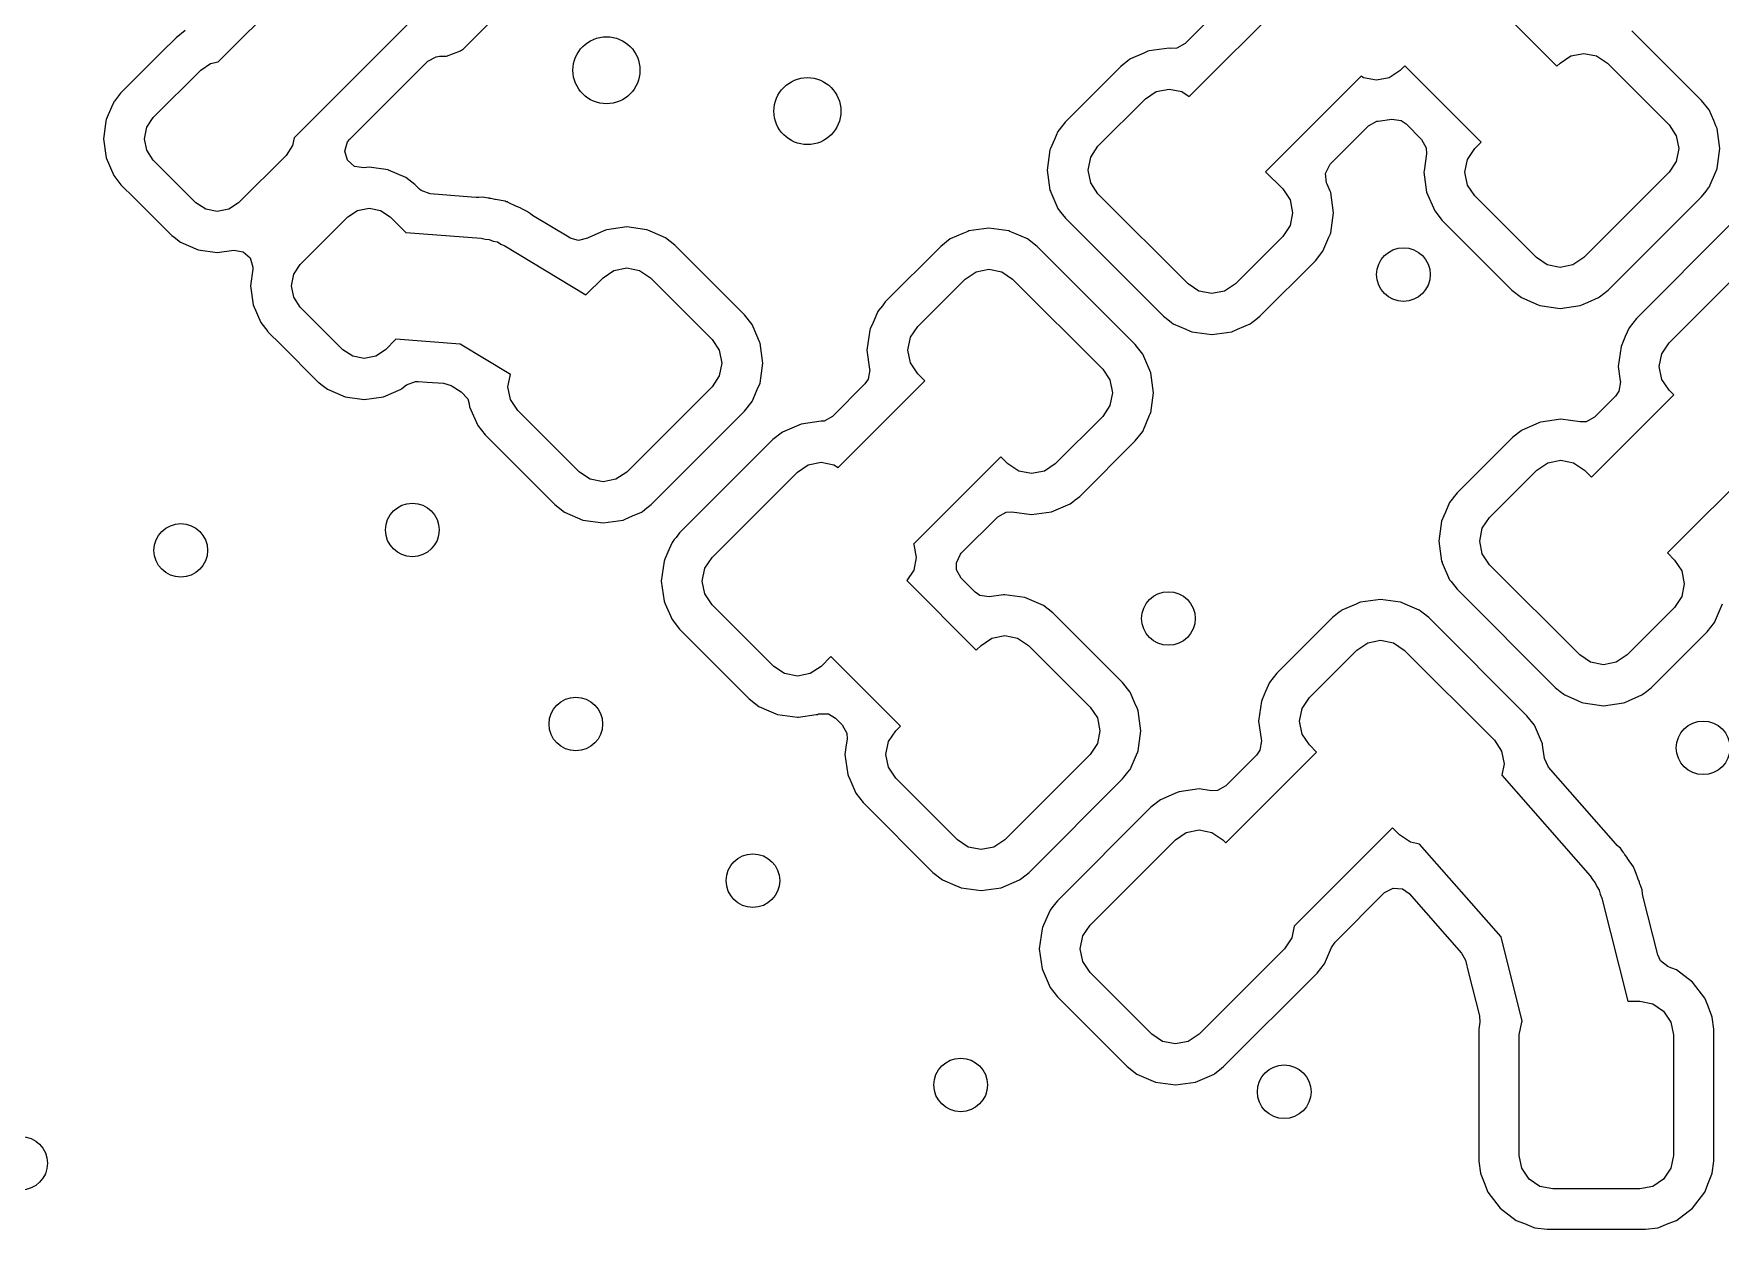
# Model space of a CAD drawing. Extents: x 4.14 to 7.68, y -5.31 to -1.77.
# Drawn here: x 6.9328 to 7.428, y -4.3254 to -3.9743 of the extents above; entities that cross this region are included whole.
import ezdxf

# ---------------------------------------------------------------- set-up
doc = ezdxf.new("R2010")
doc.units = 0
doc.header["$MEASUREMENT"] = 0
doc.layers.add('BLACK', color=7, linetype='CONTINUOUS')

msp = doc.modelspace()

# ---------------------------------------------------------------- linework, layer by layer
at = {"layer": 'BLACK', "linetype": 'CONTINUOUS'}
for p, q in [((6.98702, -3.98256), (7.02618, -3.9434)), ((7.05897, -3.97868), (7.08261, -3.95504)), ((7.35768, -3.96141), (7.38009, -3.98382)), ((7.04845, -3.96567), (7.00929, -4.00483)), ((7.28575, -3.96232), (7.27091, -3.97716)), ((7.27209, -3.99271), (7.30033, -3.96447)), ((6.97452, -3.97554), (6.97044, -3.97963)), ((6.97463, -3.97544), (6.97452, -3.97554)), ((6.9773, -3.97334), (6.97463, -3.97544)), ((7.42256, -3.99385), (7.40208, -3.97337)), ((6.97044, -3.97963), (6.95844, -3.99163)), ((7.0485, -3.98236), (7.05095, -3.98102)), ((7.05095, -3.98102), (7.052, -3.9809)), ((7.052, -3.9809), (7.0532, -3.9809)), ((7.0532, -3.9809), (7.05406, -3.9809)), ((7.05406, -3.9809), (7.05817, -3.97931)), ((7.05817, -3.97931), (7.05897, -3.97868)), ((7.25877, -3.97996), (7.25485, -3.98166)), ((7.25999, -3.97943), (7.25877, -3.97996)), ((7.2603, -3.9793), (7.25999, -3.97943)), ((7.25999, -3.97943), (7.25999, -3.97943)), ((7.26618, -3.97849), (7.2603, -3.9793)), ((7.26673, -3.97857), (7.26618, -3.97849)), ((7.26845, -3.9785), (7.26673, -3.97857)), ((7.27091, -3.97716), (7.26845, -3.9785)), ((7.38099, -3.98293), (7.38418, -3.9808)), ((7.38418, -3.9808), (7.38795, -3.98005)), ((7.38795, -3.98005), (7.39171, -3.9808)), ((7.39171, -3.9808), (7.3949, -3.98293)), ((6.96794, -3.99886), (6.98186, -3.98494)), ((6.98186, -3.98494), (6.98473, -3.98302)), ((6.98473, -3.98302), (6.98702, -3.98256)), ((7.0256, -4.00525), (7.0485, -3.98236)), ((7.25205, -3.98385), (7.23575, -4.00015)), ((7.25411, -3.98224), (7.25205, -3.98385)), ((7.2546, -3.98185), (7.25411, -3.98224)), ((7.25485, -3.98166), (7.2546, -3.98185)), ((7.2546, -3.98185), (7.2546, -3.98185)), ((7.33401, -3.98507), (7.33082, -3.9872)), ((7.33541, -3.98368), (7.33401, -3.98507)), ((7.35782, -4.00609), (7.33541, -3.98368)), ((7.38009, -3.98382), (7.38099, -3.98293)), ((7.3949, -3.98293), (7.413, -4.00103)), ((7.25922, -3.99341), (7.26242, -3.99128)), ((7.26242, -3.99128), (7.26618, -3.99053)), ((7.26618, -3.99053), (7.26995, -3.99128)), ((7.26995, -3.99128), (7.27209, -3.99271)), ((7.3226, -3.98674), (7.29454, -4.0148)), ((7.32329, -3.9872), (7.3226, -3.98674)), ((7.32705, -3.98795), (7.32329, -3.9872)), ((7.33082, -3.9872), (7.32705, -3.98795)), ((6.95565, -3.99588), (6.95409, -3.9995)), ((6.95621, -3.99459), (6.95565, -3.99588)), ((6.95634, -3.9943), (6.95621, -3.99459)), ((6.95621, -3.99459), (6.95621, -3.99459)), ((6.95653, -3.99405), (6.95634, -3.9943)), ((6.95834, -3.99175), (6.95653, -3.99405)), ((6.95653, -3.99405), (6.95653, -3.99405)), ((6.95844, -3.99163), (6.95834, -3.99175)), ((7.2453, -4.00733), (7.25922, -3.99341)), ((7.42475, -3.99665), (7.42256, -3.99385)), ((6.95403, -3.99993), (6.95341, -4.00445)), ((6.95409, -3.9995), (6.95403, -3.99993)), ((6.96602, -4.00173), (6.96794, -3.99886)), ((7.23566, -4.00027), (7.2339, -4.00251)), ((7.23575, -4.00015), (7.23566, -4.00027)), ((7.32475, -4.00132), (7.3272, -3.99998)), ((7.3272, -3.99998), (7.32758, -3.99991)), ((7.32758, -3.99991), (7.33159, -3.99937)), ((7.33159, -3.99937), (7.33435, -3.99978)), ((7.33435, -3.99978), (7.33577, -4.00077)), ((7.33577, -4.00077), (7.34035, -4.00535)), ((7.413, -4.00103), (7.41513, -4.00422)), ((7.4261, -3.99976), (7.42475, -3.99665)), ((7.42677, -4.00132), (7.4261, -3.99976)), ((6.95341, -4.00445), (6.95332, -4.00512)), ((6.95332, -4.00512), (6.95409, -4.01074)), ((6.96534, -4.00512), (6.96602, -4.00173)), ((6.96602, -4.00851), (6.96534, -4.00512)), ((7.00929, -4.00483), (7.00883, -4.00712)), ((7.02415, -4.00872), (7.02495, -4.00605)), ((7.02495, -4.00605), (7.0256, -4.00525)), ((7.23253, -4.00532), (7.23137, -4.00799)), ((7.23355, -4.00296), (7.23253, -4.00532)), ((7.2339, -4.00251), (7.23355, -4.00296)), ((7.3135, -4.01257), (7.32475, -4.00132)), ((7.34035, -4.00535), (7.34169, -4.0078)), ((7.35593, -4.00799), (7.35782, -4.00609)), ((7.41513, -4.00422), (7.41588, -4.00799)), ((7.42711, -4.0021), (7.42677, -4.00132)), ((7.42792, -4.00799), (7.42711, -4.0021)), ((6.95409, -4.01074), (6.95634, -4.01594)), ((6.96794, -4.01138), (6.96602, -4.00851)), ((7.00691, -4.00999), (6.99299, -4.02391)), ((7.00883, -4.00712), (7.00691, -4.00999)), ((7.02492, -4.01141), (7.02415, -4.00872)), ((7.23119, -4.00841), (7.23039, -4.01429)), ((7.23137, -4.00799), (7.23119, -4.00841)), ((7.24242, -4.01429), (7.24317, -4.01052)), ((7.24317, -4.01052), (7.2453, -4.00733)), ((7.34175, -4.00953), (7.34107, -4.01455)), ((7.34169, -4.0078), (7.34175, -4.00953)), ((7.35305, -4.01495), (7.3538, -4.01118)), ((7.3538, -4.01118), (7.35593, -4.00799)), ((7.41588, -4.00799), (7.41513, -4.01175)), ((7.42711, -4.01387), (7.42792, -4.00799)), ((6.95634, -4.01594), (6.95844, -4.01861)), ((6.98047, -4.02391), (6.96794, -4.01138)), ((7.02702, -4.01326), (7.02492, -4.01141)), ((7.02978, -4.01367), (7.02702, -4.01326)), ((7.03127, -4.01347), (7.02978, -4.01367)), ((7.03689, -4.01424), (7.03127, -4.01347)), ((7.03701, -4.01429), (7.03689, -4.01424)), ((7.04209, -4.01649), (7.03701, -4.01429)), ((7.23039, -4.01429), (7.23119, -4.02017)), ((7.24317, -4.01806), (7.24242, -4.01429)), ((7.29454, -4.0148), (7.29959, -4.01986)), ((7.31211, -4.01528), (7.3135, -4.01257)), ((7.31245, -4.01805), (7.31211, -4.01528)), ((7.34107, -4.01455), (7.34101, -4.01495)), ((7.34101, -4.01495), (7.34182, -4.02083)), ((7.3538, -4.01871), (7.35305, -4.01495)), ((7.413, -4.01495), (7.38795, -4.04)), ((7.41513, -4.01175), (7.413, -4.01495)), ((7.42475, -4.01932), (7.42689, -4.01437)), ((7.42689, -4.01437), (7.42698, -4.01418)), ((7.42698, -4.01418), (7.42711, -4.01387)), ((7.42698, -4.01418), (7.42698, -4.01418)), ((6.95844, -4.01861), (6.95854, -4.01872)), ((6.95854, -4.01872), (6.96232, -4.02249)), ((7.04476, -4.01859), (7.04209, -4.01649)), ((7.04605, -4.01987), (7.04476, -4.01859)), ((7.04657, -4.02033), (7.04605, -4.01987)), ((7.04919, -4.02131), (7.04657, -4.02033)), ((7.23119, -4.02017), (7.23133, -4.02048)), ((7.23133, -4.02048), (7.23133, -4.02048)), ((7.23133, -4.02048), (7.23148, -4.02083)), ((7.23148, -4.02083), (7.23355, -4.02562)), ((7.2453, -4.02125), (7.24317, -4.01806)), ((7.29959, -4.01986), (7.30172, -4.02305)), ((7.31265, -4.01849), (7.31245, -4.01805)), ((7.31351, -4.02048), (7.31265, -4.01849)), ((7.3137, -4.02093), (7.31351, -4.02048)), ((7.31451, -4.02682), (7.3137, -4.02093)), ((7.34182, -4.02083), (7.34418, -4.02628)), ((7.35593, -4.0219), (7.3538, -4.01871)), ((7.42256, -4.02212), (7.42385, -4.02046)), ((7.42385, -4.02046), (7.42456, -4.01957)), ((7.42456, -4.01957), (7.42475, -4.01932)), ((7.42456, -4.01957), (7.42456, -4.01957)), ((6.96232, -4.02249), (6.97324, -4.03341)), ((6.98334, -4.02583), (6.98047, -4.02391)), ((6.98673, -4.02651), (6.98334, -4.02583)), ((6.99012, -4.02583), (6.98673, -4.02651)), ((6.99299, -4.02391), (6.99012, -4.02583)), ((7.02788, -4.02617), (7.03127, -4.02549)), ((7.03127, -4.02549), (7.03466, -4.02617)), ((7.06141, -4.02223), (7.04919, -4.02131)), ((7.06276, -4.02233), (7.06141, -4.02223)), ((7.06289, -4.02234), (7.06276, -4.02233)), ((7.06354, -4.02234), (7.06289, -4.02234)), ((7.06472, -4.02227), (7.06354, -4.02234)), ((7.06629, -4.02256), (7.06472, -4.02227)), ((7.06655, -4.02259), (7.06629, -4.02256)), ((7.06655, -4.0226), (7.06655, -4.02259)), ((7.06671, -4.02262), (7.06655, -4.0226)), ((7.06687, -4.02263), (7.06671, -4.02262)), ((7.06703, -4.02267), (7.06687, -4.02263)), ((7.06741, -4.02275), (7.06703, -4.02267)), ((7.06703, -4.02267), (7.06703, -4.02267)), ((7.06826, -4.02292), (7.06741, -4.02275)), ((7.06837, -4.02295), (7.06826, -4.02292)), ((7.07129, -4.02348), (7.06837, -4.02295)), ((7.07155, -4.0236), (7.07129, -4.02348)), ((7.07161, -4.02362), (7.07155, -4.0236)), ((7.0719, -4.02368), (7.07161, -4.02362)), ((7.07217, -4.02381), (7.0719, -4.02368)), ((7.07457, -4.02496), (7.07217, -4.02381)), ((7.07467, -4.02501), (7.07457, -4.02496)), ((7.07584, -4.02553), (7.07467, -4.02501)), ((7.07596, -4.02561), (7.07584, -4.02553)), ((7.0761, -4.02568), (7.07596, -4.02561)), ((7.07632, -4.0258), (7.0761, -4.02568)), ((7.0761, -4.02568), (7.0761, -4.02568)), ((7.07792, -4.02656), (7.07632, -4.0258)), ((7.23355, -4.02562), (7.23375, -4.02587)), ((7.23375, -4.02587), (7.23375, -4.02587)), ((7.23375, -4.02587), (7.23444, -4.02675)), ((7.27175, -4.0477), (7.2453, -4.02125)), ((7.30172, -4.02305), (7.30247, -4.02682)), ((7.37403, -4.04), (7.35593, -4.0219)), ((7.39512, -4.04956), (7.42256, -4.02212)), ((7.01109, -4.04201), (7.02501, -4.02809)), ((7.02501, -4.02809), (7.02788, -4.02617)), ((7.03466, -4.02617), (7.03753, -4.02809)), ((7.03753, -4.02809), (7.04209, -4.03264)), ((7.07815, -4.02675), (7.07792, -4.02656)), ((7.0787, -4.0272), (7.07815, -4.02675)), ((7.07815, -4.02675), (7.07815, -4.02675)), ((7.07928, -4.02761), (7.0787, -4.0272)), ((7.08994, -4.03406), (7.07928, -4.02761)), ((7.23444, -4.02675), (7.23575, -4.02842)), ((7.23575, -4.02842), (7.26458, -4.05725)), ((7.30172, -4.03058), (7.29959, -4.03378)), ((7.30247, -4.02682), (7.30172, -4.03058)), ((7.3137, -4.0327), (7.31451, -4.02682)), ((7.34418, -4.02628), (7.34637, -4.02908)), ((7.34637, -4.02908), (7.36685, -4.04956)), ((7.43088, -4.03044), (7.40344, -4.05788)), ((6.97324, -4.03341), (6.97335, -4.03351)), ((6.97335, -4.03351), (6.97335, -4.03351)), ((6.97335, -4.03351), (6.97405, -4.03405)), ((6.97405, -4.03405), (6.97591, -4.03551)), ((6.97591, -4.03551), (6.98111, -4.03776)), ((7.04209, -4.03264), (7.06417, -4.0343)), ((7.06417, -4.0343), (7.06536, -4.03458)), ((7.06536, -4.03458), (7.06658, -4.03467)), ((7.06658, -4.03467), (7.06775, -4.03514)), ((7.06775, -4.03514), (7.06897, -4.03543)), ((7.06897, -4.03543), (7.07001, -4.03606)), ((7.09034, -4.0343), (7.08994, -4.03406)), ((7.09274, -4.03502), (7.09034, -4.0343)), ((7.09542, -4.03433), (7.09274, -4.03502)), ((7.09561, -4.03418), (7.09542, -4.03433)), ((7.09847, -4.03294), (7.09561, -4.03418)), ((7.10075, -4.03195), (7.09847, -4.03294)), ((7.10106, -4.03182), (7.10075, -4.03195)), ((7.10075, -4.03195), (7.10075, -4.03195)), ((7.10695, -4.03101), (7.10106, -4.03182)), ((7.11283, -4.03182), (7.10695, -4.03101)), ((7.11314, -4.03195), (7.11283, -4.03182)), ((7.11447, -4.03253), (7.11314, -4.03195)), ((7.11314, -4.03195), (7.11314, -4.03195)), ((7.11828, -4.03418), (7.11447, -4.03253)), ((7.12108, -4.03637), (7.11828, -4.03418)), ((7.20196, -4.03455), (7.19915, -4.03675)), ((7.20567, -4.03294), (7.20196, -4.03455)), ((7.2071, -4.03233), (7.20567, -4.03294)), ((7.20741, -4.03219), (7.2071, -4.03233)), ((7.2071, -4.03233), (7.2071, -4.03233)), ((7.21329, -4.03139), (7.20741, -4.03219)), ((7.21917, -4.03219), (7.21329, -4.03139)), ((7.21948, -4.03233), (7.21917, -4.03219)), ((7.22091, -4.03294), (7.21948, -4.03233)), ((7.21948, -4.03233), (7.21948, -4.03233)), ((7.22462, -4.03455), (7.22091, -4.03294)), ((7.22742, -4.03675), (7.22462, -4.03455)), ((7.29959, -4.03378), (7.28567, -4.0477)), ((7.31134, -4.03815), (7.31311, -4.03406)), ((7.31311, -4.03406), (7.31357, -4.03301)), ((7.31357, -4.03301), (7.3137, -4.0327)), ((7.31357, -4.03301), (7.31357, -4.03301)), ((6.98111, -4.03776), (6.98673, -4.03853)), ((6.98673, -4.03853), (6.99154, -4.03787)), ((6.99154, -4.03787), (6.9943, -4.03829)), ((6.9943, -4.03829), (6.9964, -4.04013)), ((6.9964, -4.04013), (6.99717, -4.04282)), ((7.07001, -4.03606), (7.07115, -4.03652)), ((7.07115, -4.03652), (7.09498, -4.05093)), ((7.14156, -4.05685), (7.12108, -4.03637)), ((7.19915, -4.03675), (7.18285, -4.05305)), ((7.25625, -4.06558), (7.22742, -4.03675)), ((7.30915, -4.04095), (7.31134, -4.03815)), ((7.37722, -4.04213), (7.37403, -4.04)), ((7.38795, -4.04), (7.38475, -4.04213)), ((7.413, -4.06505), (7.43805, -4.04)), ((6.99713, -4.04346), (6.99647, -4.04827)), ((6.99717, -4.04282), (6.99713, -4.04346)), ((7.00849, -4.04827), (7.00917, -4.04488)), ((7.00917, -4.04488), (7.01109, -4.04201)), ((7.09999, -4.04593), (7.10318, -4.0438)), ((7.10318, -4.0438), (7.10695, -4.04305)), ((7.10695, -4.04305), (7.11071, -4.0438)), ((7.11071, -4.0438), (7.1139, -4.04593)), ((7.20633, -4.0463), (7.20952, -4.04417)), ((7.20952, -4.04417), (7.21329, -4.04342)), ((7.21329, -4.04342), (7.21706, -4.04417)), ((7.21706, -4.04417), (7.22025, -4.0463)), ((7.29285, -4.05725), (7.30915, -4.04095)), ((7.38099, -4.04288), (7.37722, -4.04213)), ((7.38475, -4.04213), (7.38099, -4.04288)), ((6.99647, -4.04827), (6.99724, -4.05389)), ((7.00917, -4.05166), (7.00849, -4.04827)), ((7.09498, -4.05093), (7.09999, -4.04593)), ((7.1139, -4.04593), (7.132, -4.06403)), ((7.19241, -4.06022), (7.20633, -4.0463)), ((7.22025, -4.0463), (7.2467, -4.07275)), ((7.27494, -4.04983), (7.27175, -4.0477)), ((7.27871, -4.05058), (7.27494, -4.04983)), ((7.28248, -4.04983), (7.27871, -4.05058)), ((7.28567, -4.0477), (7.28248, -4.04983)), ((7.36685, -4.04956), (7.36965, -4.05175)), ((7.39257, -4.05156), (7.39386, -4.05054)), ((7.39386, -4.05054), (7.39512, -4.04956)), ((6.99724, -4.05389), (6.99949, -4.05909)), ((7.01109, -4.05453), (7.00917, -4.05166)), ((7.02362, -4.06706), (7.01109, -4.05453)), ((7.18089, -4.05556), (7.18066, -4.05585)), ((7.182, -4.05414), (7.18089, -4.05556)), ((7.18285, -4.05305), (7.182, -4.05414)), ((7.36965, -4.05175), (7.37304, -4.05322)), ((7.37304, -4.05322), (7.37458, -4.05389)), ((7.37458, -4.05389), (7.3751, -4.05411)), ((7.3751, -4.05411), (7.38099, -4.05492)), ((7.38099, -4.05492), (7.38687, -4.05411)), ((7.38687, -4.05411), (7.38739, -4.05389)), ((7.38739, -4.05389), (7.38927, -4.05307)), ((7.38927, -4.05307), (7.39232, -4.05175)), ((7.39232, -4.05175), (7.39257, -4.05156)), ((6.99949, -4.05909), (7.00159, -4.06176)), ((7.14375, -4.05965), (7.14156, -4.05685)), ((7.14517, -4.06294), (7.14375, -4.05965)), ((7.17926, -4.05909), (7.17844, -4.06097)), ((7.18066, -4.05585), (7.17926, -4.05909)), ((7.19028, -4.06342), (7.19241, -4.06022)), ((7.26458, -4.05725), (7.2658, -4.05821)), ((7.2658, -4.05821), (7.26692, -4.05909)), ((7.26692, -4.05909), (7.26738, -4.05945)), ((7.26738, -4.05945), (7.27109, -4.06106)), ((7.28633, -4.06106), (7.29004, -4.05945)), ((7.29004, -4.05945), (7.2905, -4.05909)), ((7.2905, -4.05909), (7.29162, -4.05821)), ((7.29162, -4.05821), (7.29285, -4.05725)), ((7.40125, -4.06068), (7.40015, -4.06321)), ((7.40344, -4.05788), (7.40125, -4.06068)), ((7.00159, -4.06176), (7.00169, -4.06187)), ((7.00169, -4.06187), (7.00538, -4.06556)), ((7.00538, -4.06556), (7.01639, -4.07656)), ((7.03919, -4.06401), (7.03614, -4.06706)), ((7.05807, -4.06542), (7.03919, -4.06401)), ((7.07277, -4.07431), (7.05807, -4.06542)), ((7.132, -4.06403), (7.13413, -4.06722)), ((7.14594, -4.06471), (7.14517, -4.06294)), ((7.14611, -4.0651), (7.14594, -4.06471)), ((7.14692, -4.07099), (7.14611, -4.0651)), ((7.1783, -4.0613), (7.17749, -4.06718)), ((7.17844, -4.06097), (7.1783, -4.0613)), ((7.18953, -4.06718), (7.19028, -4.06342)), ((7.25688, -4.06638), (7.25625, -4.06558)), ((7.27109, -4.06106), (7.27243, -4.06164)), ((7.27243, -4.06164), (7.27283, -4.06181)), ((7.27283, -4.06181), (7.27871, -4.06261)), ((7.27871, -4.06261), (7.28459, -4.06181)), ((7.28459, -4.06181), (7.28499, -4.06164)), ((7.28499, -4.06164), (7.28633, -4.06106)), ((7.3993, -4.06517), (7.39889, -4.06613)), ((7.40015, -4.06321), (7.3993, -4.06517)), ((7.41087, -4.06825), (7.413, -4.06505)), ((7.02649, -4.06898), (7.02362, -4.06706)), ((7.02988, -4.06966), (7.02649, -4.06898)), ((7.03327, -4.06898), (7.02988, -4.06966)), ((7.03614, -4.06706), (7.03327, -4.06898)), ((7.13413, -4.06722), (7.13488, -4.07099)), ((7.17749, -4.06718), (7.17826, -4.07278)), ((7.19028, -4.07095), (7.18953, -4.06718)), ((7.25808, -4.06791), (7.25688, -4.06638)), ((7.25845, -4.06838), (7.25808, -4.06791)), ((7.26081, -4.07383), (7.25845, -4.06838)), ((7.39889, -4.06613), (7.39808, -4.07201)), ((7.41012, -4.07201), (7.41087, -4.06825)), ((7.07205, -4.07795), (7.07277, -4.07431)), ((7.13413, -4.07475), (7.132, -4.07795)), ((7.13488, -4.07099), (7.13413, -4.07475)), ((7.14611, -4.07687), (7.14692, -4.07099)), ((7.17828, -4.07294), (7.17787, -4.07571)), ((7.17826, -4.07278), (7.17828, -4.07294)), ((7.19241, -4.07414), (7.19028, -4.07095)), ((7.1945, -4.07623), (7.19241, -4.07414)), ((7.2467, -4.07275), (7.24883, -4.07594)), ((7.26161, -4.07971), (7.26081, -4.07383)), ((7.39808, -4.07201), (7.39866, -4.0762)), ((7.41087, -4.07578), (7.41012, -4.07201)), ((7.01639, -4.07656), (7.0165, -4.07666)), ((7.0165, -4.07666), (7.0165, -4.07666)), ((7.0165, -4.07666), (7.01717, -4.07718)), ((7.01717, -4.07718), (7.01906, -4.07866)), ((7.01906, -4.07866), (7.02426, -4.08091)), ((7.0355, -4.08091), (7.0407, -4.07866)), ((7.0407, -4.07866), (7.04095, -4.07847)), ((7.04095, -4.07846), (7.0423, -4.07741)), ((7.04095, -4.07847), (7.04095, -4.07846)), ((7.0423, -4.07741), (7.04489, -4.07637)), ((7.04489, -4.07637), (7.04573, -4.07636)), ((7.04573, -4.07636), (7.04831, -4.07656)), ((7.04831, -4.07656), (7.05319, -4.07692)), ((7.05319, -4.07692), (7.05539, -4.07762)), ((7.05539, -4.07762), (7.05567, -4.0778)), ((7.05567, -4.0778), (7.05836, -4.07942)), ((7.05836, -4.07942), (7.06024, -4.08148)), ((7.0728, -4.08171), (7.07205, -4.07795)), ((7.132, -4.07795), (7.10695, -4.103)), ((7.14375, -4.08232), (7.14558, -4.07809)), ((7.14558, -4.07809), (7.14598, -4.07718)), ((7.14598, -4.07718), (7.14611, -4.07687)), ((7.14598, -4.07718), (7.14598, -4.07718)), ((7.17687, -4.07712), (7.16732, -4.08668)), ((7.16903, -4.1017), (7.1945, -4.07623)), ((7.17787, -4.07571), (7.17687, -4.07712)), ((7.24883, -4.07594), (7.24958, -4.07971)), ((7.24958, -4.07971), (7.24883, -4.08348)), ((7.26081, -4.08559), (7.26161, -4.07971)), ((7.39023, -4.1045), (7.41438, -4.08035)), ((7.39828, -4.07929), (7.39729, -4.0807)), ((7.3987, -4.07652), (7.39828, -4.07929)), ((7.39866, -4.0762), (7.3987, -4.07652)), ((7.413, -4.07897), (7.41087, -4.07578)), ((7.41438, -4.08035), (7.413, -4.07897)), ((7.02426, -4.08091), (7.02988, -4.08168)), ((7.02988, -4.08168), (7.0355, -4.08091)), ((7.06024, -4.08148), (7.0607, -4.08299)), ((7.0607, -4.08299), (7.06082, -4.08383)), ((7.06082, -4.08383), (7.06318, -4.08928)), ((7.07493, -4.0849), (7.0728, -4.08171)), ((7.09303, -4.103), (7.07493, -4.0849)), ((7.11412, -4.11256), (7.14156, -4.08512)), ((7.14156, -4.08512), (7.14375, -4.08232)), ((7.24883, -4.08348), (7.2467, -4.08667)), ((7.39729, -4.0807), (7.39112, -4.08687)), ((7.06318, -4.08928), (7.06537, -4.09208)), ((7.15813, -4.08889), (7.15268, -4.09125)), ((7.16401, -4.08808), (7.15813, -4.08889)), ((7.16411, -4.0881), (7.16401, -4.08808)), ((7.16487, -4.08802), (7.16411, -4.0881)), ((7.16732, -4.08668), (7.16487, -4.08802)), ((7.2467, -4.08667), (7.23278, -4.10059)), ((7.25845, -4.09104), (7.26049, -4.08632)), ((7.26049, -4.08632), (7.26067, -4.0859)), ((7.26067, -4.0859), (7.26081, -4.08559)), ((7.26067, -4.0859), (7.26067, -4.0859)), ((7.3739, -4.0889), (7.36985, -4.09066)), ((7.37499, -4.08843), (7.3739, -4.0889)), ((7.3753, -4.0883), (7.37499, -4.08843)), ((7.37499, -4.08843), (7.37499, -4.08843)), ((7.38118, -4.08749), (7.3753, -4.0883)), ((7.38694, -4.08828), (7.38118, -4.08749)), ((7.38867, -4.08821), (7.38694, -4.08828)), ((7.39112, -4.08687), (7.38867, -4.08821)), ((7.06537, -4.09208), (7.08585, -4.11256)), ((7.14988, -4.09344), (7.12244, -4.12088)), ((7.15268, -4.09125), (7.14988, -4.09344)), ((7.23995, -4.11015), (7.25625, -4.09385)), ((7.25625, -4.09385), (7.25845, -4.09104)), ((7.36705, -4.09285), (7.35075, -4.10915)), ((7.36883, -4.09146), (7.36705, -4.09285)), ((7.3696, -4.09085), (7.36883, -4.09146)), ((7.36985, -4.09066), (7.3696, -4.09085)), ((7.3696, -4.09085), (7.3696, -4.09085)), ((7.16025, -4.10087), (7.16401, -4.10012)), ((7.16401, -4.10012), (7.16778, -4.10087)), ((7.21677, -4.0985), (7.19111, -4.12416)), ((7.21886, -4.10059), (7.21677, -4.0985)), ((7.37422, -4.10241), (7.37742, -4.10028)), ((7.37742, -4.10028), (7.38118, -4.09953)), ((7.38118, -4.09953), (7.38495, -4.10028)), ((7.38495, -4.10028), (7.38814, -4.10241)), ((7.43963, -4.09964), (7.4125, -4.12677)), ((7.09622, -4.10513), (7.09303, -4.103)), ((7.09999, -4.10588), (7.09622, -4.10513)), ((7.10375, -4.10513), (7.09999, -4.10588)), ((7.10695, -4.103), (7.10375, -4.10513)), ((7.132, -4.12805), (7.15705, -4.103)), ((7.15705, -4.103), (7.16025, -4.10087)), ((7.16778, -4.10087), (7.16903, -4.1017)), ((7.22205, -4.10272), (7.21886, -4.10059)), ((7.22582, -4.10347), (7.22205, -4.10272)), ((7.22958, -4.10272), (7.22582, -4.10347)), ((7.23278, -4.10059), (7.22958, -4.10272)), ((7.3603, -4.11633), (7.37422, -4.10241)), ((7.38814, -4.10241), (7.39023, -4.1045)), ((7.2386, -4.1112), (7.23995, -4.11015)), ((7.35075, -4.10915), (7.34855, -4.11196)), ((7.08585, -4.11256), (7.08865, -4.11475)), ((7.08865, -4.11475), (7.0941, -4.11711)), ((7.10866, -4.1159), (7.11132, -4.11475)), ((7.11132, -4.11475), (7.11157, -4.11456)), ((7.11157, -4.11456), (7.11287, -4.11353)), ((7.11287, -4.11353), (7.11412, -4.11256)), ((7.21588, -4.11613), (7.21833, -4.11479)), ((7.21833, -4.11479), (7.22006, -4.11472)), ((7.22006, -4.11472), (7.22582, -4.11551)), ((7.22582, -4.11551), (7.2317, -4.1147)), ((7.2317, -4.1147), (7.23715, -4.11234)), ((7.23715, -4.11234), (7.23792, -4.11174)), ((7.23792, -4.11174), (7.2386, -4.1112)), ((7.34734, -4.11475), (7.34684, -4.1159)), ((7.34855, -4.11196), (7.34734, -4.11475)), ((7.0941, -4.11711), (7.09999, -4.11792)), ((7.09999, -4.11792), (7.10587, -4.11711)), ((7.10587, -4.11711), (7.10647, -4.11685)), ((7.10647, -4.11685), (7.10866, -4.1159)), ((7.20517, -4.12683), (7.21588, -4.11613)), ((7.34619, -4.11741), (7.34539, -4.12329)), ((7.34684, -4.1159), (7.34619, -4.11741)), ((7.35742, -4.12329), (7.35817, -4.11952)), ((7.35817, -4.11952), (7.3603, -4.11633)), ((7.12025, -4.12368), (7.1193, -4.12588)), ((7.1209, -4.12285), (7.12025, -4.12368)), ((7.12142, -4.12218), (7.1209, -4.12285)), ((7.12244, -4.12088), (7.12142, -4.12218)), ((7.19111, -4.12416), (7.1912, -4.12429)), ((7.1912, -4.12429), (7.19195, -4.12805)), ((7.34539, -4.12329), (7.34619, -4.12917)), ((7.35817, -4.12706), (7.35742, -4.12329)), ((7.11789, -4.12913), (7.11708, -4.13501)), ((7.11813, -4.12857), (7.11789, -4.12913)), ((7.1193, -4.12588), (7.11813, -4.12857)), ((7.12987, -4.13125), (7.132, -4.12805)), ((7.19195, -4.12805), (7.1912, -4.13182)), ((7.20373, -4.12995), (7.20377, -4.12966)), ((7.20379, -4.13168), (7.20373, -4.12995)), ((7.20377, -4.12966), (7.20491, -4.12711)), ((7.20491, -4.12711), (7.20517, -4.12683)), ((7.34619, -4.12917), (7.34633, -4.12948)), ((7.34633, -4.12948), (7.34633, -4.12948)), ((7.34633, -4.12948), (7.3464, -4.12966)), ((7.3464, -4.12966), (7.34855, -4.13462)), ((7.3603, -4.13025), (7.35817, -4.12706)), ((7.4125, -4.12677), (7.41459, -4.12886)), ((7.41459, -4.12886), (7.41672, -4.13205)), ((7.12912, -4.13501), (7.12987, -4.13125)), ((7.1912, -4.13182), (7.18916, -4.13489)), ((7.18916, -4.13489), (7.20959, -4.15532)), ((7.20513, -4.13413), (7.20379, -4.13168)), ((7.20724, -4.13623), (7.20513, -4.13413)), ((7.34855, -4.13462), (7.34875, -4.13487)), ((7.34875, -4.13487), (7.34875, -4.13487)), ((7.34875, -4.13487), (7.34898, -4.13517)), ((7.38675, -4.1567), (7.3603, -4.13025)), ((7.41672, -4.13205), (7.41747, -4.13582)), ((7.11708, -4.13501), (7.11789, -4.1409)), ((7.12987, -4.13878), (7.12912, -4.13501)), ((7.132, -4.14197), (7.12987, -4.13878)), ((7.20923, -4.13823), (7.20724, -4.13623)), ((7.21065, -4.13922), (7.20923, -4.13823)), ((7.21341, -4.13963), (7.21065, -4.13922)), ((7.21761, -4.13906), (7.21341, -4.13963)), ((7.21795, -4.13901), (7.21761, -4.13906)), ((7.21761, -4.13906), (7.21761, -4.13906)), ((7.22383, -4.13982), (7.21795, -4.13901)), ((7.22928, -4.14218), (7.22383, -4.13982)), ((7.34898, -4.13517), (7.35075, -4.13742)), ((7.35075, -4.13742), (7.37958, -4.16625)), ((7.41672, -4.13958), (7.41459, -4.14278)), ((7.41747, -4.13582), (7.41672, -4.13958)), ((7.11789, -4.1409), (7.11802, -4.14121)), ((7.11802, -4.14121), (7.11802, -4.14121)), ((7.11802, -4.14121), (7.11824, -4.1417)), ((7.11824, -4.1417), (7.12025, -4.14635)), ((7.1501, -4.16007), (7.132, -4.14197)), ((7.23208, -4.14437), (7.22928, -4.14218)), ((7.25256, -4.16485), (7.23208, -4.14437)), ((7.31617, -4.14417), (7.31415, -4.14575)), ((7.31671, -4.14375), (7.31617, -4.14417)), ((7.31696, -4.14355), (7.31671, -4.14375)), ((7.31671, -4.14375), (7.31671, -4.14375)), ((7.3211, -4.14176), (7.31696, -4.14355)), ((7.3221, -4.14133), (7.3211, -4.14176)), ((7.32241, -4.14119), (7.3221, -4.14133)), ((7.3221, -4.14133), (7.3221, -4.14133)), ((7.32829, -4.14039), (7.32241, -4.14119)), ((7.33417, -4.14119), (7.32829, -4.14039)), ((7.33448, -4.14133), (7.33417, -4.14119)), ((7.33548, -4.14176), (7.33448, -4.14133)), ((7.33448, -4.14133), (7.33448, -4.14133)), ((7.33962, -4.14355), (7.33548, -4.14176)), ((7.33987, -4.14375), (7.33962, -4.14355)), ((7.34041, -4.14417), (7.33987, -4.14375)), ((7.33987, -4.14375), (7.33987, -4.14375)), ((7.34242, -4.14575), (7.34041, -4.14417)), ((7.41459, -4.14278), (7.40067, -4.1567)), ((7.42634, -4.14715), (7.4287, -4.1417)), ((7.12025, -4.14635), (7.12244, -4.14915)), ((7.12244, -4.14915), (7.14292, -4.16963)), ((7.31415, -4.14575), (7.29785, -4.16205)), ((7.37125, -4.17458), (7.34242, -4.14575)), ((7.42415, -4.14995), (7.42634, -4.14715)), ((7.20959, -4.15532), (7.21099, -4.15393)), ((7.21099, -4.15393), (7.21418, -4.1518)), ((7.21418, -4.1518), (7.21795, -4.15105)), ((7.21795, -4.15105), (7.22171, -4.1518)), ((7.22171, -4.1518), (7.2249, -4.15393)), ((7.2249, -4.15393), (7.243, -4.17203)), ((7.32133, -4.1553), (7.32452, -4.15317)), ((7.32452, -4.15317), (7.32829, -4.15242)), ((7.32829, -4.15242), (7.33206, -4.15317)), ((7.33206, -4.15317), (7.33525, -4.1553)), ((7.40785, -4.16625), (7.42415, -4.14995)), ((7.16691, -4.15718), (7.16401, -4.16007)), ((7.18732, -4.17759), (7.16691, -4.15718)), ((7.30741, -4.16922), (7.32133, -4.1553)), ((7.33525, -4.1553), (7.3617, -4.18175)), ((7.38994, -4.15883), (7.38675, -4.1567)), ((7.39371, -4.15958), (7.38994, -4.15883)), ((7.39748, -4.15883), (7.39371, -4.15958)), ((7.40067, -4.1567), (7.39748, -4.15883)), ((7.15329, -4.1622), (7.1501, -4.16007)), ((7.15705, -4.16295), (7.15329, -4.1622)), ((7.16082, -4.1622), (7.15705, -4.16295)), ((7.16401, -4.16007), (7.16082, -4.1622)), ((7.29785, -4.16205), (7.29566, -4.16485)), ((7.14292, -4.16963), (7.14572, -4.17182)), ((7.25475, -4.16765), (7.25256, -4.16485)), ((7.25616, -4.17089), (7.25475, -4.16765)), ((7.29455, -4.1674), (7.29353, -4.16975)), ((7.29566, -4.16485), (7.29455, -4.1674)), ((7.30528, -4.17242), (7.30741, -4.16922)), ((7.37958, -4.16625), (7.38103, -4.1674)), ((7.38103, -4.1674), (7.38209, -4.16822)), ((7.38209, -4.16822), (7.38238, -4.16845)), ((7.38238, -4.16845), (7.38609, -4.17006)), ((7.40133, -4.17006), (7.40504, -4.16845)), ((7.40504, -4.16845), (7.40533, -4.16822)), ((7.40533, -4.16822), (7.40639, -4.1674)), ((7.40639, -4.1674), (7.40785, -4.16625)), ((7.14572, -4.17182), (7.1487, -4.17311)), ((7.1487, -4.17311), (7.15075, -4.174)), ((7.15075, -4.174), (7.15117, -4.17418)), ((7.15117, -4.17418), (7.15705, -4.17499)), ((7.15739, -4.17494), (7.1626, -4.17423)), ((7.1626, -4.17423), (7.16294, -4.17418)), ((7.1626, -4.17423), (7.1626, -4.17423)), ((7.16294, -4.17418), (7.16325, -4.17405)), ((7.16325, -4.17405), (7.16342, -4.174)), ((7.16342, -4.174), (7.16622, -4.17403)), ((7.16622, -4.17403), (7.16827, -4.17527)), ((7.243, -4.17203), (7.24513, -4.17522)), ((7.25687, -4.17254), (7.25616, -4.17089)), ((7.25711, -4.1731), (7.25687, -4.17254)), ((7.25792, -4.17899), (7.25711, -4.1731)), ((7.2933, -4.1703), (7.29249, -4.17618)), ((7.29353, -4.16975), (7.2933, -4.1703)), ((7.30453, -4.17618), (7.30528, -4.17242)), ((7.37345, -4.17738), (7.37125, -4.17458)), ((7.38609, -4.17006), (7.38743, -4.17064)), ((7.38743, -4.17064), (7.38783, -4.17081)), ((7.38783, -4.17081), (7.39371, -4.17161)), ((7.39371, -4.17161), (7.39959, -4.17081)), ((7.39959, -4.17081), (7.39999, -4.17064)), ((7.39999, -4.17064), (7.40133, -4.17006)), ((7.15705, -4.17499), (7.15739, -4.17494)), ((7.16827, -4.17527), (7.17023, -4.17723)), ((7.17023, -4.17723), (7.17157, -4.17968)), ((7.1838, -4.18218), (7.18593, -4.17899)), ((7.18593, -4.17899), (7.18732, -4.17759)), ((7.24513, -4.17522), (7.24588, -4.17899)), ((7.24588, -4.17899), (7.24513, -4.18275)), ((7.25711, -4.18487), (7.25792, -4.17899)), ((7.29249, -4.17618), (7.2932, -4.18132)), ((7.30528, -4.17995), (7.30453, -4.17618)), ((7.37581, -4.18283), (7.37345, -4.17738)), ((7.17139, -4.18316), (7.17101, -4.18595)), ((7.17163, -4.18141), (7.17139, -4.18316)), ((7.17157, -4.17968), (7.17163, -4.18141)), ((7.18305, -4.18595), (7.1838, -4.18218)), ((7.24513, -4.18275), (7.243, -4.18595)), ((7.29328, -4.18194), (7.29287, -4.18471)), ((7.2932, -4.18132), (7.29328, -4.18194)), ((7.30741, -4.18314), (7.30528, -4.17995)), ((7.3095, -4.18523), (7.30741, -4.18314)), ((7.3617, -4.18175), (7.36383, -4.18494)), ((7.37585, -4.18316), (7.37581, -4.18283)), ((7.37639, -4.18709), (7.37585, -4.18316)), ((7.17101, -4.18595), (7.17182, -4.19183)), ((7.1838, -4.18971), (7.18305, -4.18595)), ((7.243, -4.18595), (7.21795, -4.211)), ((7.25475, -4.19032), (7.25661, -4.18604)), ((7.25661, -4.18604), (7.25698, -4.18518)), ((7.25698, -4.18518), (7.25711, -4.18487)), ((7.25698, -4.18518), (7.25698, -4.18518)), ((7.29187, -4.18612), (7.28282, -4.19517)), ((7.28285, -4.21188), (7.3095, -4.18523)), ((7.29287, -4.18471), (7.29187, -4.18612)), ((7.36383, -4.18494), (7.36458, -4.18871)), ((7.36458, -4.18871), (7.36391, -4.19205)), ((7.37758, -4.18968), (7.37639, -4.18709)), ((7.17182, -4.19183), (7.17195, -4.19214)), ((7.17195, -4.19214), (7.17195, -4.19214)), ((7.17195, -4.19214), (7.17242, -4.19323)), ((7.17242, -4.19323), (7.17418, -4.19728)), ((7.18593, -4.1929), (7.1838, -4.18971)), ((7.20403, -4.211), (7.18593, -4.1929)), ((7.22512, -4.22056), (7.25256, -4.19312)), ((7.25256, -4.19312), (7.25412, -4.19113)), ((7.25412, -4.19113), (7.25456, -4.19057)), ((7.25456, -4.19057), (7.25475, -4.19032)), ((7.25456, -4.19057), (7.25456, -4.19057)), ((7.36391, -4.19205), (7.38984, -4.22162)), ((7.39734, -4.21222), (7.37758, -4.18968)), ((7.17418, -4.19728), (7.17637, -4.20008)), ((7.26368, -4.19925), (7.26088, -4.20144)), ((7.26852, -4.19715), (7.26368, -4.19925)), ((7.26882, -4.19702), (7.26852, -4.19715)), ((7.26913, -4.19689), (7.26882, -4.19702)), ((7.26882, -4.19702), (7.26882, -4.19702)), ((7.27501, -4.19608), (7.26913, -4.19689)), ((7.27864, -4.19658), (7.27501, -4.19608)), ((7.28037, -4.19651), (7.27864, -4.19658)), ((7.28282, -4.19517), (7.28037, -4.19651)), ((7.17637, -4.20008), (7.19685, -4.22056)), ((7.26088, -4.20144), (7.23344, -4.22888)), ((7.26805, -4.211), (7.27125, -4.20887)), ((7.27125, -4.20887), (7.27501, -4.20812)), ((7.27501, -4.20812), (7.27878, -4.20887)), ((7.27878, -4.20887), (7.28197, -4.211)), ((7.33177, -4.2075), (7.30289, -4.23638)), ((7.33386, -4.20959), (7.33177, -4.2075)), ((7.20722, -4.21313), (7.20403, -4.211)), ((7.21099, -4.21388), (7.20722, -4.21313)), ((7.21475, -4.21313), (7.21099, -4.21388)), ((7.21795, -4.211), (7.21475, -4.21313)), ((7.243, -4.23605), (7.26805, -4.211)), ((7.28197, -4.211), (7.28285, -4.21188)), ((7.33705, -4.21172), (7.33386, -4.20959)), ((7.33975, -4.21226), (7.33705, -4.21172)), ((7.36366, -4.23953), (7.33975, -4.21226)), ((7.39779, -4.21268), (7.39734, -4.21222)), ((7.39838, -4.21319), (7.39779, -4.21268)), ((7.39872, -4.21349), (7.39838, -4.21319)), ((7.39928, -4.2143), (7.39872, -4.21349)), ((7.3996, -4.21476), (7.39928, -4.2143)), ((7.39973, -4.21494), (7.3996, -4.21476)), ((7.39983, -4.21506), (7.39973, -4.21494)), ((7.39994, -4.21519), (7.39983, -4.21506)), ((7.40003, -4.21532), (7.39994, -4.21519)), ((7.40075, -4.21641), (7.40003, -4.21532)), ((7.40003, -4.21532), (7.40003, -4.21532)), ((7.40081, -4.21649), (7.40075, -4.21641)), ((7.40253, -4.21897), (7.40081, -4.21649)), ((7.40263, -4.21922), (7.40253, -4.21897)), ((7.19685, -4.22056), (7.19965, -4.22275)), ((7.19965, -4.22275), (7.20327, -4.22432)), ((7.21687, -4.22511), (7.22232, -4.22275)), ((7.22232, -4.22275), (7.22257, -4.22256)), ((7.22257, -4.22256), (7.22423, -4.22126)), ((7.22423, -4.22126), (7.22512, -4.22056)), ((7.38984, -4.22162), (7.39051, -4.22267)), ((7.39051, -4.22267), (7.39133, -4.22361)), ((7.39133, -4.22361), (7.39181, -4.22474)), ((7.40279, -4.21946), (7.40263, -4.21922)), ((7.40332, -4.22093), (7.40279, -4.21946)), ((7.40382, -4.22229), (7.40332, -4.22093)), ((7.40385, -4.22238), (7.40382, -4.22229)), ((7.40427, -4.22348), (7.40385, -4.22238)), ((7.40433, -4.22362), (7.40427, -4.22348)), ((7.40427, -4.22348), (7.40427, -4.22348)), ((7.40436, -4.22377), (7.40433, -4.22362)), ((7.40441, -4.22391), (7.40436, -4.22377)), ((7.40448, -4.22412), (7.40441, -4.22391)), ((7.40441, -4.22391), (7.40441, -4.22391)), ((7.40506, -4.22573), (7.40448, -4.22412)), ((7.20327, -4.22432), (7.20447, -4.22484)), ((7.20447, -4.22484), (7.2051, -4.22511)), ((7.2051, -4.22511), (7.21099, -4.22592)), ((7.21099, -4.22592), (7.21687, -4.22511)), ((7.23344, -4.22888), (7.23292, -4.22955)), ((7.31494, -4.24106), (7.32949, -4.22652)), ((7.32949, -4.22652), (7.33194, -4.22518)), ((7.33194, -4.22518), (7.33473, -4.22538)), ((7.33473, -4.22538), (7.33672, -4.22675)), ((7.33672, -4.22675), (7.35208, -4.24426)), ((7.39181, -4.22474), (7.39247, -4.22579)), ((7.39247, -4.22579), (7.39278, -4.22699)), ((7.39278, -4.22699), (7.39327, -4.22814)), ((7.39327, -4.22814), (7.40092, -4.25844)), ((7.40518, -4.22679), (7.40506, -4.22573)), ((7.4053, -4.22747), (7.40518, -4.22679)), ((7.40969, -4.24483), (7.4053, -4.22747)), ((7.23125, -4.23168), (7.23002, -4.23452)), ((7.23178, -4.231), (7.23125, -4.23168)), ((7.23292, -4.22955), (7.23178, -4.231)), ((7.22889, -4.23713), (7.22808, -4.24301)), ((7.22907, -4.23672), (7.22889, -4.23713)), ((7.23002, -4.23452), (7.22907, -4.23672)), ((7.24087, -4.23925), (7.243, -4.23605)), ((7.30289, -4.23638), (7.3022, -4.23982)), ((7.22808, -4.24301), (7.22889, -4.2489)), ((7.24012, -4.24301), (7.24087, -4.23925)), ((7.24087, -4.24678), (7.24012, -4.24301)), ((7.30007, -4.24301), (7.27501, -4.26807)), ((7.3022, -4.23982), (7.30007, -4.24301)), ((7.31182, -4.24739), (7.31389, -4.2426)), ((7.31389, -4.2426), (7.31494, -4.24106)), ((7.36991, -4.26428), (7.36366, -4.23953)), ((7.243, -4.24997), (7.24087, -4.24678)), ((7.30963, -4.25019), (7.31182, -4.24739)), ((7.35208, -4.24426), (7.3521, -4.24429)), ((7.3521, -4.24429), (7.35318, -4.24635)), ((7.35318, -4.24635), (7.35412, -4.25007)), ((7.41047, -4.24651), (7.40969, -4.24483)), ((7.41267, -4.24823), (7.41047, -4.24651)), ((7.41351, -4.24856), (7.41267, -4.24823)), ((7.41518, -4.24922), (7.41351, -4.24856)), ((7.22889, -4.2489), (7.23125, -4.25435)), ((7.2611, -4.26807), (7.243, -4.24997)), ((7.28219, -4.27763), (7.30963, -4.25019)), ((7.35412, -4.25007), (7.35731, -4.26271)), ((7.41991, -4.25281), (7.41518, -4.24922)), ((7.4235, -4.25754), (7.41991, -4.25281)), ((7.23125, -4.25435), (7.23344, -4.25715)), ((7.23344, -4.25715), (7.25392, -4.27763)), ((7.40092, -4.25844), (7.40444, -4.25844)), ((7.40444, -4.25844), (7.40821, -4.25919)), ((7.42424, -4.25941), (7.4235, -4.25754)), ((7.35731, -4.26271), (7.35743, -4.26452)), ((7.40821, -4.25919), (7.4114, -4.26132)), ((7.4114, -4.26132), (7.41353, -4.26452)), ((7.42556, -4.26276), (7.42424, -4.25941)), ((7.42569, -4.26307), (7.42556, -4.26276)), ((7.42611, -4.2666), (7.42569, -4.26307)), ((7.26429, -4.2702), (7.2611, -4.26807)), ((7.27501, -4.26807), (7.27182, -4.2702)), ((7.35743, -4.26452), (7.35718, -4.2666)), ((7.35718, -4.2666), (7.35718, -4.3054)), ((7.36901, -4.26828), (7.36976, -4.26452)), ((7.36901, -4.30372), (7.36901, -4.26828)), ((7.36976, -4.26452), (7.36991, -4.26428)), ((7.41353, -4.26452), (7.41428, -4.26828)), ((7.41428, -4.26828), (7.41428, -4.30372)), ((7.42611, -4.3054), (7.42611, -4.2666)), ((7.26805, -4.27095), (7.26429, -4.2702)), ((7.27182, -4.2702), (7.26805, -4.27095)), ((7.25392, -4.27763), (7.25672, -4.27982)), ((7.27964, -4.27963), (7.28102, -4.27855)), ((7.28102, -4.27855), (7.28219, -4.27763)), ((7.25672, -4.27982), (7.26217, -4.28218)), ((7.26217, -4.28218), (7.26805, -4.28299)), ((7.26805, -4.28299), (7.27394, -4.28218)), ((7.27394, -4.28218), (7.27939, -4.27982)), ((7.27939, -4.27982), (7.27964, -4.27963)), ((7.35718, -4.3054), (7.3576, -4.30893)), ((7.36976, -4.30748), (7.36901, -4.30372)), ((7.37189, -4.31068), (7.36976, -4.30748)), ((7.41353, -4.30748), (7.4114, -4.31068)), ((7.41428, -4.30372), (7.41353, -4.30748)), ((7.42569, -4.30893), (7.42611, -4.3054)), ((7.3576, -4.30893), (7.35772, -4.30923)), ((7.35772, -4.30923), (7.35772, -4.30923)), ((7.35772, -4.30923), (7.35867, -4.31163)), ((7.35867, -4.31163), (7.35979, -4.31446)), ((7.37508, -4.31281), (7.37189, -4.31068)), ((7.37885, -4.31356), (7.37508, -4.31281)), ((7.40821, -4.31281), (7.40444, -4.31356)), ((7.4114, -4.31068), (7.40821, -4.31281)), ((7.4235, -4.31446), (7.42462, -4.31163)), ((7.42462, -4.31163), (7.42557, -4.30923)), ((7.42557, -4.30923), (7.42569, -4.30893)), ((7.42557, -4.30923), (7.42557, -4.30923)), ((7.35979, -4.31446), (7.36338, -4.31919)), ((7.40444, -4.31356), (7.37885, -4.31356)), ((7.41991, -4.31919), (7.4235, -4.31446)), ((7.36338, -4.31919), (7.36811, -4.32278)), ((7.36811, -4.32278), (7.37051, -4.32373)), ((7.41278, -4.32373), (7.41518, -4.32278)), ((7.41518, -4.32278), (7.41991, -4.31919)), ((7.37051, -4.32373), (7.37334, -4.32484)), ((7.37334, -4.32484), (7.37334, -4.32484)), ((7.37334, -4.32484), (7.37363, -4.32496)), ((7.37363, -4.32496), (7.37717, -4.32539)), ((7.37717, -4.32539), (7.40612, -4.32539)), ((7.40612, -4.32539), (7.40966, -4.32496)), ((7.40966, -4.32496), (7.40996, -4.32484)), ((7.40996, -4.32484), (7.41278, -4.32373)), ((7.40996, -4.32484), (7.40996, -4.32484))]:
    msp.add_line(p, q, dxfattribs=at)
at = {"layer": 'BLACK'}
for centre, radius in [((7.101, -3.985), 0.00984), ((7.16, -3.997), 0.00984), ((7.335, -4.045), 0.00787), ((7.044, -4.12), 0.00787), ((6.976, -4.126), 0.00787), ((7.266, -4.146), 0.00787), ((7.092, -4.177), 0.00787), ((7.423, -4.184), 0.00787), ((7.144, -4.223), 0.00787), ((7.205, -4.283), 0.00787), ((7.3, -4.285), 0.00787), ((6.929, -4.306), 0.00787)]:
    msp.add_circle(centre, radius, dxfattribs=at)

doc.saveas('drawing.dxf')
